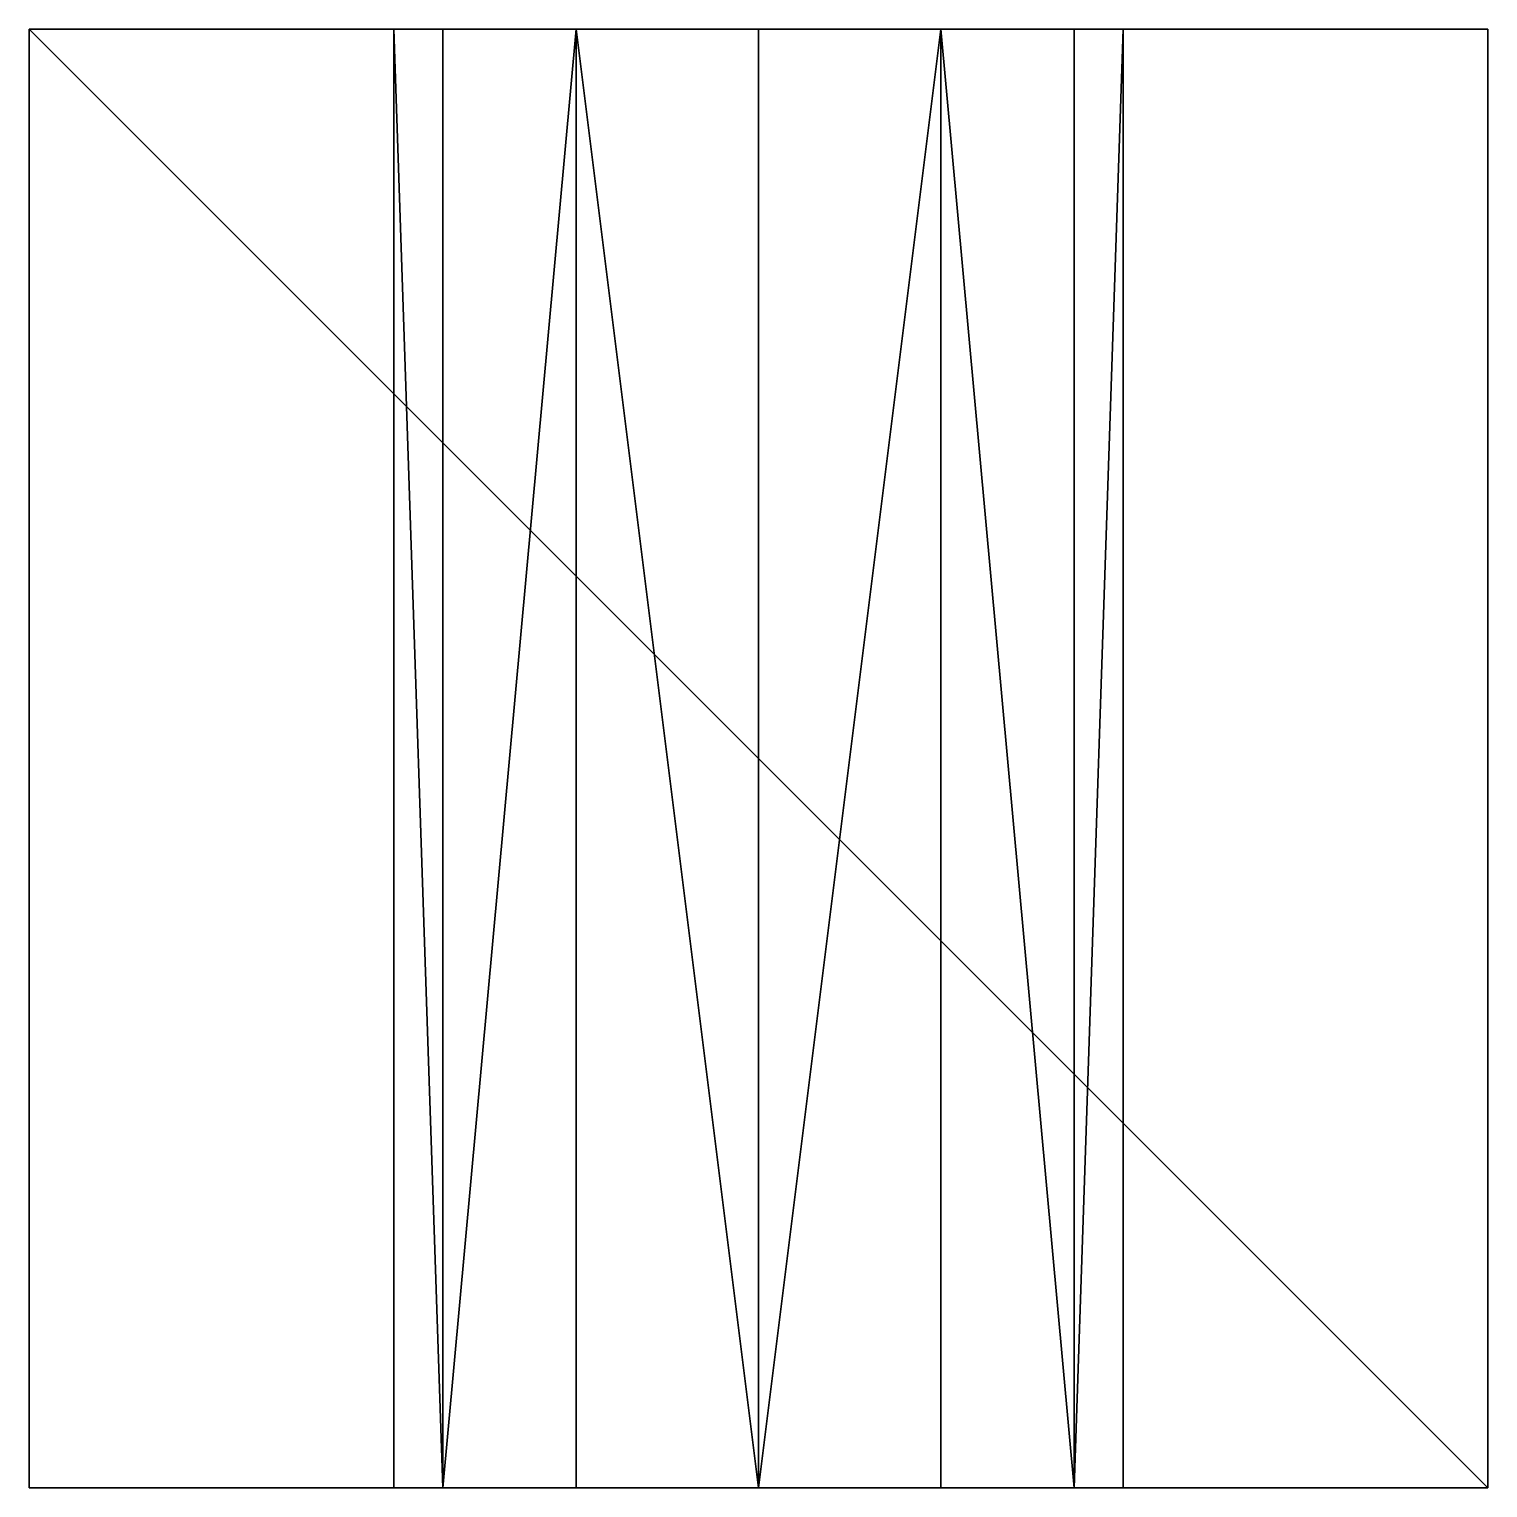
# Model space of a CAD drawing. Extents: x 0 to 4, y -4 to 0.
import ezdxf

# ---------------------------------------------------------------- set-up
doc = ezdxf.new("R2010")
doc.units = 0
doc.layers.get('0').update_dxf_attribs({"linetype": 'CONTINUOUS'})

# ---------------------------------------------------------------- blocks, each defined once
blk = doc.blocks.new('*U7')
at = {"color": 7}
mesh = blk.add_polyface(dxfattribs=at)
corners = [(0, 4, 4), (4, 4, 4), (0, 4), (4, 4)]
mesh.append_faces([[corners[k] for k in face] for face in [(0, 1, 2)]], dxfattribs={"vtx1": -1, "color": 7})
mesh.append_faces([[corners[k] for k in face] for face in [(1, 3, 2)]], dxfattribs={"vtx2": -1, "color": 7})
mesh = blk.add_polyface(dxfattribs=at)
corners = [(1.5, 1.133975, 4), (1.133975, 1.5, 4), (0, 0, 4), (0, 4, 4), (2, 1, 4), (4, 0, 4), (1, 2, 4), (1.133975, 2.5, 4), (1.5, 2.866025, 4), (2.5, 1.133975, 4), (2.866025, 1.5, 4), (3, 2, 4), (4, 4, 4), (2, 3, 4), (2.5, 2.866025, 4), (2.866025, 2.5, 4)]
mesh.append_faces([[corners[k] for k in face] for face in [(1, 3, 2), (2, 4, 0), (5, 9, 4), (5, 10, 9), (5, 11, 10), (8, 12, 3), (15, 5, 12)]], dxfattribs={"vtx0": -1, "vtx2": -1, "color": 7})
mesh.append_faces([[corners[k] for k in face] for face in [(0, 1, 2), (2, 5, 4), (1, 6, 3), (6, 7, 3), (7, 8, 3), (8, 13, 12), (13, 14, 12), (14, 15, 12), (15, 11, 5)]], dxfattribs={"vtx1": -1, "vtx2": -1, "color": 7})
mesh = blk.add_polyface(dxfattribs=at)
corners = [(0, 0), (0, 0, 4), (0, 4, 4), (0, 4)]
mesh.append_faces([[corners[k] for k in face] for face in [(0, 1, 2), (2, 3, 0)]], dxfattribs={"vtx2": -1, "color": 7})
mesh = blk.add_polyface(dxfattribs=at)
corners = [(2.866025, 2.5), (2.5, 2.866025), (4, 4), (0, 4), (3, 2), (4, 0), (2, 3), (1.5, 2.866025), (1.133975, 2.5), (2.866025, 1.5), (2.5, 1.133975), (2, 1), (0, 0), (1, 2), (1.133975, 1.5), (1.5, 1.133975)]
mesh.append_faces([[corners[k] for k in face] for face in [(1, 3, 2), (2, 4, 0), (5, 9, 4), (5, 10, 9), (5, 11, 10), (8, 12, 3), (15, 5, 12)]], dxfattribs={"vtx0": -1, "vtx2": -1, "color": 7})
mesh.append_faces([[corners[k] for k in face] for face in [(0, 1, 2), (2, 5, 4), (1, 6, 3), (6, 7, 3), (7, 8, 3), (8, 13, 12), (13, 14, 12), (14, 15, 12), (15, 11, 5)]], dxfattribs={"vtx1": -1, "vtx2": -1, "color": 7})
mesh = blk.add_polyface(dxfattribs=at)
corners = [(4, 4, 4), (4, 0, 4), (4, 0), (4, 4)]
mesh.append_faces([[corners[k] for k in face] for face in [(0, 1, 2), (2, 3, 0)]], dxfattribs={"vtx2": -1, "color": 7})
mesh = blk.add_polyface(dxfattribs=at)
corners = [(1, 2), (1.133975, 1.5), (1.133975, 1.5, 4), (1, 2, 4), (1.5, 1.133975), (1.5, 1.133975, 4), (2, 1, 4), (2, 1), (2.5, 1.133975), (2.5, 1.133975, 4), (2.866025, 1.5), (2.866025, 1.5, 4), (3, 2), (3, 2, 4), (2.866025, 2.5, 4), (2.866025, 2.5), (2.5, 2.866025), (2.5, 2.866025, 4), (2, 3), (2, 3, 4), (1.5, 2.866025), (1.5, 2.866025, 4), (1.133975, 2.5, 4), (1.133975, 2.5)]
mesh.append_faces([[corners[k] for k in face] for face in [(0, 2, 1), (2, 0, 3), (2, 4, 1), (4, 6, 7), (6, 8, 7), (8, 6, 9), (8, 11, 10), (11, 8, 9), (11, 12, 10), (12, 14, 15), (14, 16, 15), (16, 14, 17), (16, 19, 18), (19, 16, 17), (19, 20, 18), (20, 22, 23), (22, 0, 23), (0, 22, 3)]], dxfattribs={"vtx0": -1, "color": 7})
mesh.append_faces([[corners[k] for k in face] for face in [(5, 6, 4), (13, 14, 12), (21, 22, 20)]], dxfattribs={"vtx1": -1, "color": 7})
mesh.append_faces([[corners[k] for k in face] for face in [(2, 5, 4), (11, 13, 12), (19, 21, 20)]], dxfattribs={"vtx2": -1, "color": 7})
mesh = blk.add_polyface(dxfattribs=at)
corners = [(0, 0, 4), (0, 0), (4, 0, 4), (4, 0)]
mesh.append_faces([[corners[k] for k in face] for face in [(0, 1, 2)]], dxfattribs={"vtx1": -1, "color": 7})
mesh.append_faces([[corners[k] for k in face] for face in [(1, 3, 2)]], dxfattribs={"vtx2": -1, "color": 7})

msp = doc.modelspace()

# ---------------------------------------------------------------- block references
at = {"extrusion": (0, -1, 1e-16)}
msp.add_blockref('*U7', (0, 0), dxfattribs=at)

doc.saveas('drawing.dxf')
